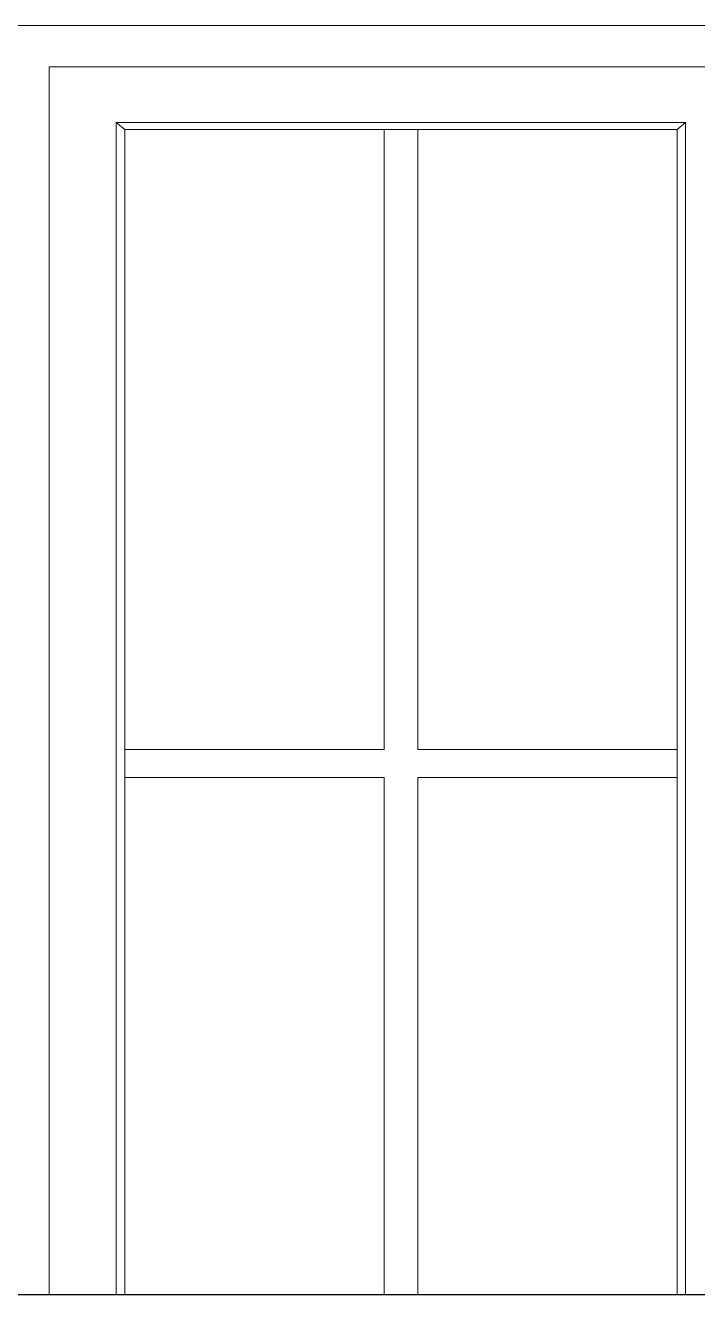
# Model space of a CAD drawing. Header units: inches. Extents: x -5058079 to -5054904, y -3262045 to -3259800.
# Drawn here: x -5056846.71 to -5056822.36, y -3261512.72 to -3261466.72 of the extents above; entities that cross this region are included whole.
import ezdxf

# ---------------------------------------------------------------- set-up
doc = ezdxf.new("R2010")
doc.units = ezdxf.units.IN
doc.header["$LTSCALE"] = 2
doc.header["$MEASUREMENT"] = 0
doc.layers.get('0').update_dxf_attribs({"linetype": 'CONTINUOUS'})
doc.layers.add('window', color=4, linetype='CONTINUOUS', lineweight=13)

msp = doc.modelspace()

# ---------------------------------------------------------------- linework, layer by layer
at = {"ltscale": 0.5}
msp.add_line((-5057092.271, -3261512.719), (-5056646.213, -3261512.719), dxfattribs=at)
at = {"layer": 'window'}
for p, q in [((-5056793.354, -3261466.719), (-5056883.354, -3261466.719)), ((-5056845.854, -3261468.219), (-5056845.854, -3261512.719)), ((-5056794.854, -3261468.219), (-5056845.854, -3261468.219)), ((-5056822.788, -3261470.243), (-5056843.42, -3261470.243)), ((-5056843.42, -3261470.243), (-5056843.42, -3261512.719)), ((-5056843.116, -3261470.496), (-5056843.42, -3261470.243)), ((-5056823.092, -3261470.496), (-5056822.788, -3261470.243)), ((-5056822.788, -3261512.719), (-5056822.788, -3261470.243)), ((-5056843.116, -3261470.496), (-5056843.116, -3261512.719)), ((-5056843.116, -3261470.496), (-5056823.092, -3261470.496)), ((-5056833.713, -3261470.496), (-5056833.713, -3261492.964)), ((-5056832.496, -3261470.496), (-5056832.496, -3261492.964)), ((-5056823.092, -3261512.719), (-5056823.092, -3261470.496)), ((-5056833.713, -3261492.964), (-5056843.116, -3261492.964)), ((-5056823.092, -3261492.964), (-5056832.496, -3261492.964)), ((-5056833.713, -3261493.975), (-5056843.116, -3261493.975)), ((-5056833.713, -3261493.975), (-5056833.713, -3261512.719)), ((-5056832.496, -3261493.975), (-5056832.496, -3261512.719)), ((-5056823.092, -3261493.975), (-5056832.496, -3261493.975))]:
    msp.add_line(p, q, dxfattribs=at)

doc.saveas('drawing.dxf')
